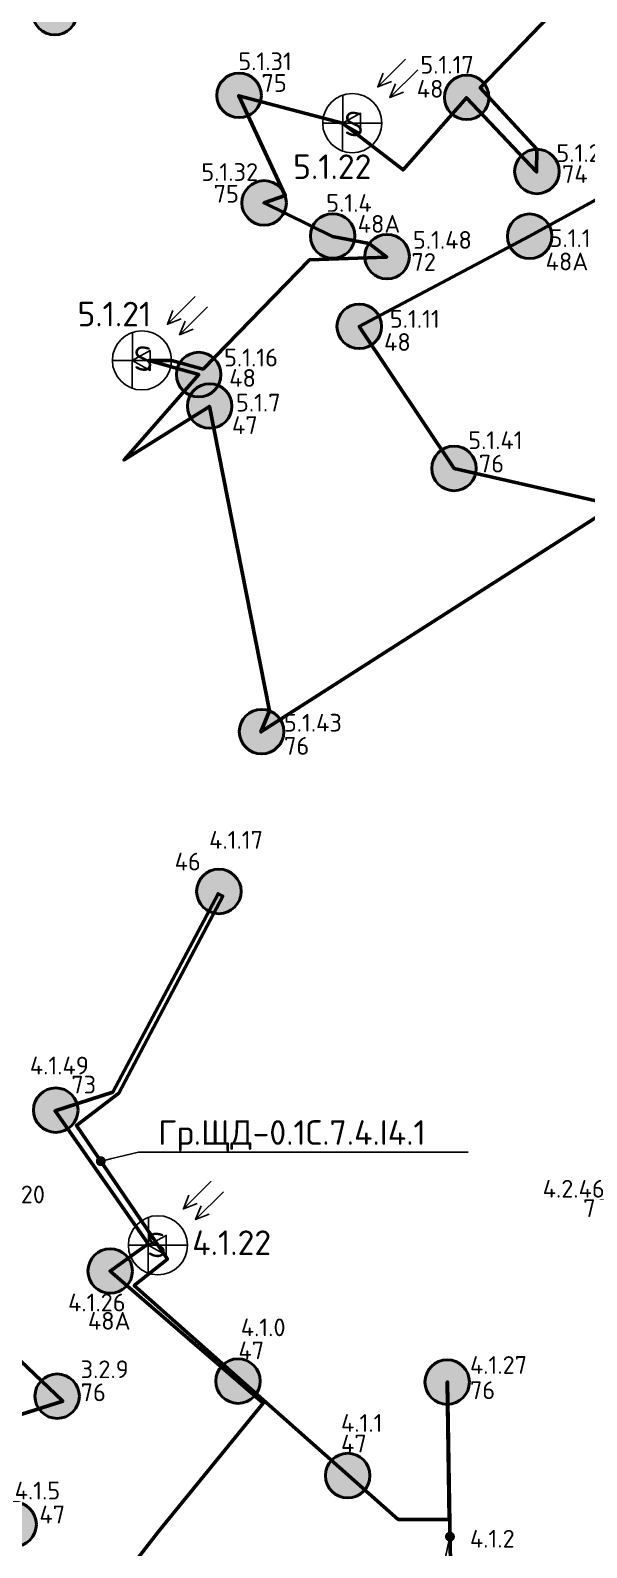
# Model space of a CAD drawing. Header units: millimetres. Extents: x -813692 to 807431, y 0 to 1813163.
# Drawn here: x 46294 to 51945, y 811229 to 826641 of the extents above; entities that cross this region are included whole.
import ezdxf
from ezdxf import colors
from ezdxf.entities.mleader import LeaderData, LeaderLine
from ezdxf.math import Vec2, Vec3

# ---------------------------------------------------------------- set-up
doc = ezdxf.new("R2010")
doc.units = ezdxf.units.MM
for name, color, linetype, lineweight in [('0_Авт.', 10, 'Continuous', 5), ('_Гр.ЩД-0.1С.7.4.I4.1', 6, 'Continuous', 50), ('_Гр.ЩД-0.1С.7.4.I4.2', 6, 'Continuous', 50), ('_Гр.ЩД-0.1С.7.4.I5.1', 6, 'Continuous', 50), ('_Гр.ЩД-0.1С.7.5.I3.2', 6, 'Continuous', 50), ('_освещение_dali', 3, 'Continuous', 50), ('A-ANNO-DIMS', 7, 'Continuous', 9), ('АР_монолит', 252, 'Continuous', 50)]:
    doc.layers.add(name, color=color, linetype=linetype, lineweight=lineweight)
for name, color, linetype, lineweight, true_color in [('DLX_LUM 1', 7, 'Continuous', 40, 0x130bf4), ('DLX_LUM 10', 7, 'Continuous', 40, 0x130bf4), ('DLX_LUM 14', 7, 'Continuous', 40, 0x130bf4), ('DLX_LUM 17', 7, 'Continuous', 40, 0x130bf4), ('DLX_LUM 18', 7, 'Continuous', 40, 0x130bf4), ('DLX_LUM 2', 7, 'Continuous', 40, 0x1b0ff0), ('DLX_LUM 5', 7, 'Continuous', 40, 0xfb3904), ('DLX_LUM 6', 7, 'Continuous', 40, 0x130bf4), ('DLX_LUM 9', 7, 'Continuous', 40, 0x130bf4)]:
    doc.layers.add(name, color=color, linetype=linetype, lineweight=lineweight, true_color=true_color)
doc.layers.add('Вставка', color=252, linetype='Continuous')
doc.styles.add('GOST 2.304', font='GOST Common.ttf')
doc.styles.add('ISOCPEUR', font='isocpeur.ttf')
doc.styles.add('TableTextStyle', font='isocpeur.ttf')
doc.linetypes.add('Truba', pattern='A,3e-05,[4,MSH_7,S=1,R=0,X=0,Y=0],-3.022072', length=3.022102)
doc.linetypes.add('Проводка в лотке', pattern='A,7.5,[130,ltypeshp.shx,S=0.5,R=0,X=0,Y=0],1,[130,ltypeshp.shx,S=1,R=90,X=0,Y=-0.5],1,[130,ltypeshp.shx,S=0.5,R=0,X=0,Y=0],7.5', length=17)
doc.dimstyles.new('М-200', dxfattribs={"dimtxt": 400, "dimasz": 160, "dimexe": 200, "dimexo": 400, "dimgap": 50, "dimtad": 1, "dimdec": 0, "dimzin": 0, "dimdsep": 46, "dimtxsty": 'GOST 2.304', "dimblk": 'ARCHTICK', "dimcen": 180, "dimdle": 200, "dimadec": 0, "dimazin": 0, "dimtfac": 1, "dimtdec": 0, "dimtmove": 1, "dimatfit": 0, "dimfxl": 1, "dimtolj": 1, "dimtzin": 0, "dimarcsym": 0})

# ---------------------------------------------------------------- blocks, each defined once
blk = doc.blocks.new('_ArchTick')
at = {"color": 0, "linetype": 'ByBlock', "const_width": 0.15}
blk.add_lwpolyline([(-0.5, -0.5), (0.5, 0.5)], dxfattribs=at)
blk = doc.blocks.new('*D38')
at = {"layer": 'A-ANNO-DIMS', "color": 0, "lineweight": -2, "transparency": 16777216}
blk.add_arc((-165704, -113309), 107894, 270, 326, dxfattribs=at)
at = {"layer": 'Defpoints', "color": 0, "lineweight": 30, "transparency": 16777216}
for p in [(-165704, -113309), (-165704, -113309), (-75741, -173990), (-131171, -215528), (-165704, -221903)]:
    blk.add_point(p, dxfattribs=at)
at = {"layer": 'A-ANNO-DIMS', "color": 0, "lineweight": -2, "transparency": 16777216, "xscale": 160, "yscale": 160, "zscale": 160}
for p, rotation in [((-76255, -173643), 55.99999895826774), ((-165704, -221203), 179.9999981265246)]:
    blk.add_blockref('_ArchTick', p, dxfattribs=dict(at, rotation=rotation))
at = {"layer": 'A-ANNO-DIMS', "color": 0, "transparency": 16777216, "insert": (-114300, -207822), "char_height": 400, "attachment_point": 5, "rotation": 28.5412, "style": 'GOST 2.304'}
blk.add_mtext('\\A1;56,0%%D', dxfattribs=at)
blk = doc.blocks.new('A$C85fa3c5e')
at = {"layer": '0_Авт.', "color": 6, "lineweight": 25, "ltscale": 100}
for points in [[(5.42, 6.5), (2.59, 3.68), (3.15, 5.07)], [(5.42, 6.5), (2.59, 3.68), (3.98, 4.24)], [(6.66, 5.43), (3.83, 2.6), (4.39, 3.99)], [(6.66, 5.43), (3.83, 2.6), (5.22, 3.16)], [(-0.97, 2.84), (-0.98, -2.84)], [(-3, 0), (3, 0)], [(-0.98, 0), (0.85, 1), (0.85, -0.01)], [(-0.98, 0), (0.84, -1.02), (0.85, -0.01)]]:
    blk.add_lwpolyline(points, dxfattribs=at)
blk.add_circle((0, 0), 3, dxfattribs=at)
blk = doc.blocks.new('DIC10')
at = {"lineweight": 0, "ltscale": 100, "style": 'TableTextStyle'}
for tag, p in [('80А', (5421, 6400, -497)), ('80А', (5175, 6272, -497)), ('80А', (4683, 6016, -497)), ('80А', (4929, 6144, -497)), ('80А', (4438, 5888, -497)), ('80А', (4192, 5760, -497)), ('80А', (3946, 5633, -497)), ('80', (5657, 4425, -497)), ('80', (5166, 4170, -497)), ('80', (5412, 4297, -497)), ('80', (4920, 4042, -497)), ('80', (4674, 3914, -497)), ('80', (4428, 3787, -497)), ('80', (4183, 3659, -497)), ('80', (5862, 2558, -497)), ('80', (5616, 2431, -497)), ('80', (5125, 2175, -497)), ('80', (5370, 2303, -497)), ('80', (4879, 2047, -497)), ('80', (4633, 1919, -497)), ('80', (4387, 1791, -497)), ('80', (7701, 950, -497)), ('80', (7455, 822, -497)), ('80', (7210, 694, -497)), ('80', (6964, 566, -497)), ('80', (6473, 309, -497)), ('80', (6718, 438, -497)), ('80', (6227, 181, -497))]:
    blk.add_attdef(tag, p, '', height=180, rotation=345, dxfattribs=at)
for tag, p, height in [('48', (10262, 172, -497), 180), ('71', (10371, -633, -497), 180), ('48', (9140, -775, -497), 180), ('76', (8863, -1843, -497), 180), ('76', (11335, -2409, -497), 180), ('48А', (9660, -2696, -497), 180), ('75', (6712, -2890, -497), 180), ('48', (4652, -3312, -497), 180), ('74', (2829, -3936, -497), 180), ('48', (4108, -3924, -497), 180), ('S', (8555, -4105), 250), ('73', (1370, -4258, -497), 180), ('73', (4940, -4752, -497), 180), ('48А', (6014, -4672, -497), 180), ('48А', (4539, -5655, -497), 180), ('47', (6775, -5601, -497), 180), ('75', (-123, -5758, -497), 180), ('72', (8563, -5740, -497), 180), ('48', (-1454, -6122, -497), 180), ('74', (-3258, -6305, -497), 180), ('72', (2552, -6232, -497), 180), ('72', (3111, -6786, -497), 180), ('48', (-2001, -6927, -497), 180), ('48А', (-134, -7684, -497), 180), ('S', (1941, -7695), 250), ('76', (-1264, -7858, -497), 180), ('48А', (-1860, -8913, -497), 180), ('47', (951, -8936, -497), 180)]:
    blk.add_attdef(tag, p, '', height=height, dxfattribs=at)
at = {"layer": '_освещение_dali', "color": 18, "true_color": 0x000000, "style": 'TableTextStyle'}
blk.add_text('76', height=180, dxfattribs=at).set_placement((11335, -2643, -497))
blk = doc.blocks.new('DIC20')
at = {"lineweight": 0, "ltscale": 100, "style": 'TableTextStyle'}
for tag, p, height in [('46', (-6410, 8188, -497), 180), ('73', (-8231, 5896, -497), 180), ('S', (-6582, 4062), 250), ('48А', (-7843, 3489, -497), 180), ('47', (-6088, 3237, -497), 180), ('47.2А', (12145, 3233), 180), ('76', (-3761, 2855, -497), 180), ('47', (-5070, 2266, -497), 180), ('47', (6554, 2093, -497), 180), ('47', (5663, 1762, -497), 180), ('47', (-8385, 1579, -497), 180), ('47', (-3761, 1090, -497), 180), ('73', (-7051, 900, -497), 180), ('47.2', (13667, 1035, -497), 180), ('46', (-334, 786, -497), 180), ('74', (-2555, 615, -497), 180), ('47.2', (10029, 693, -497), 180), ('73', (-8773, 487, -497), 180), ('75', (-10786, 285, -497), 180), ('47', (-7957, 148, -497), 180), ('46А', (-3769, -80, -497), 180), ('46', (-145, -161, -497), 180), ('46', (-2982, -585, -497), 180), ('71', (-1214, -587, -497), 180), ('47.2А', (8628, -595, -497), 180), ('72', (-8870, -831, -497), 180), ('47.2', (11449, -948, -497), 180), ('46А', (69, -1132, -497), 180), ('47', (-7372, -1333, -497), 180), ('74', (-5509, -1332, -497), 180), ('75', (-2799, -1654, -497), 180), ('46', (-1807, -1656, -497), 180), ('47.2А', (7124, -1763, -497), 180), ('46', (-1084, -2326, -497), 180), ('47.2', (10017, -2263, -497), 180), ('46', (543, -2362, -497), 180), ('46А', (-7031, -2525, -497), 180), ('47.2', (5629, -2919, -497), 180), ('75', (-5331, -3003, -497), 180), ('46', (-318, -2997, -497), 180), ('46', (-6827, -3421, -497), 180), ('47.2', (8477, -3458, -497), 180), ('46', (-6638, -4347, -497), 180), ('74', (-5588, -4447, -497), 180), ('S', (-2987, -4480), 250), ('47.2', (6949, -4641, -497), 180), ('47.2А', (2811, -5000, -497), 180), ('73', (-7408, -5235, -497), 180), ('47.2', (264, -6748, -497), 180), ('47.2', (4071, -6767, -497), 180), ('47.2', (-2350, -8420, -497), 180), ('47.2', (1463, -8557, -497), 180), ('47.2А', (-5005, -10000, -497), 180), ('47.2', (-1207, -10264, -497), 180), ('47.2', (-3926, -11883, -497), 180)]:
    blk.add_attdef(tag, p, '', height=height, dxfattribs=at)
at = {"layer": '_Гр.ЩД-0.1С.7.4.I4.1', "color": 18, "true_color": 0x000000, "style": 'TableTextStyle'}
for s, p in [('46', (-6760, 7968, -497)), ('73', (-7810, 5702, -497)), ('48А', (-7641, 3303, -497)), ('47', (-6112, 3003, -497)), ('76', (-3761, 2598, -497)), ('47', (-5070, 2056, -497)), ('47', (-8134, 1336, -497))]:
    blk.add_text(s, height=180, dxfattribs=at).set_placement(p)
blk = doc.blocks.new('DIC21')
at = {"lineweight": 0, "ltscale": 100, "style": 'TableTextStyle'}
for tag, p, height in [('47А', (1840, 4847, -497), 180), ('46', (404, 4673, -497), 180), ('45', (2768, 4497, -497), 180), ('47', (3677, 4204, -497), 180), ('72', (1837, 4091, -497), 180), ('47А', (5044, 3678, -497), 180), ('75', (457, 3373, -497), 180), ('46А', (1651, 3477, -497), 180), ('72', (3775, 3076, -497), 180), ('48', (6711, 3031, -497), 180), ('46', (1719, 2885, -497), 180), ('72', (-1555, 2366, -497), 180), ('72', (-545, 2439, -497), 180), ('72', (4854, 2131, -497), 180), ('46', (2045, 1927, -497), 180), ('72', (6127, 1426, -497), 180), ('46А', (2336, 1020, -497), 180), ('73', (3499, 905, -497), 180), ('72', (5433, 937, -497), 180), ('46', (-4055, 803, -497), 180), ('75', (-1464, 741, -497), 180), ('73', (1383, 598, -497), 180), ('46', (-5075, 377, -497), 180), ('46А', (-3052, 283, -497), 180), ('46', (2820, 26, -497), 180), ('71', (-4412, -117, -497), 180), ('46', (-2284, -209, -497), 180), ('73', (290, -331, -497), 180), ('74', (4290, -201, -497), 180), ('72', (-5962, -435, -497), 180), ('46', (-3895, -543, -497), 180), ('46', (-1212, -777, -497), 180), ('S', (1588, -807), 250), ('46', (2858, -882, -497), 180), ('46', (-3909, -1385, -497), 180), ('46А', (-344, -1287, -497), 180), ('74', (1950, -1518, -497), 180), ('72', (-5362, -1580, -497), 180), ('75', (-1665, -1719, -497), 180), ('46', (6, -1693, -497), 180), ('46А', (3188, -1834, -497), 180), ('75', (4441, -2066, -497), 180), ('46', (-3724, -2360, -497), 180), ('74', (-2459, -2455, -497), 180), ('46', (1348, -2342, -497), 180), ('73', (-4646, -2789, -497), 180), ('46А', (2221, -2722, -497), 180), ('46А', (-3564, -3200, -497), 180), ('72', (48, -3422, -497), 180), ('72', (1144, -3488, -497), 180), ('S', (-4908, -3922), 250), ('74', (-2086, -3927, -497), 180), ('72', (729, -4694, -497), 180), ('74', (-1259, -5761, -497), 180)]:
    blk.add_attdef(tag, p, '', height=height, dxfattribs=at)
at = {"layer": '_Гр.ЩД-0.1С.7.4.I4.2', "color": 18, "true_color": 0x000000, "style": 'TableTextStyle'}
blk.add_text('72', height=180, dxfattribs=at).set_placement((-5550, -632, -497))
blk = doc.blocks.new('DIC24')
at = {"layer": '_Гр.ЩД-0.1С.7.4.I5.1', "color": 18, "true_color": 0x000000, "style": 'TableTextStyle'}
for s, p in [('75', (-6448, -5124, -497)), ('48', (-4871, -5183, -497)), ('74', (-3396, -6049, -497)), ('75', (-6934, -6249, -497)), ('48А', (-5471, -6555, -497)), ('72', (-4925, -6942, -497)), ('48А', (-3562, -6937, -497)), ('48', (-5203, -7755, -497)), ('48', (-6776, -8120, -497)), ('47', (-6748, -8599, -497)), ('76', (-4240, -8990, -497)), ('76', (-6219, -11857, -497))]:
    blk.add_text(s, height=180, dxfattribs=at).set_placement(p)
at = {"layer": '_Гр.ЩД-0.1С.7.4.I5.1', "lineweight": 0, "ltscale": 100, "style": 'TableTextStyle'}
for tag, p, height in [('73', (-1024, 1817, -497), 180), ('73', (-1406, 469, -497), 180), ('48', (35, 329, -497), 180), ('46', (928, 321, -497), 180), ('76', (-2566, -248, -497), 180), ('48А', (-1671, -547, -497), 180), ('48', (-38, -933, -497), 180), ('74', (2326, -1025, -497), 180), ('73', (-4345, -1344, -497), 180), ('48', (-3328, -1403, -497), 180), ('71', (-811, -1293, -497), 180), ('74', (-1985, -1531, -497), 180), ('48А', (-1504, -2150, -497), 180), ('48', (-5140, -2317, -497), 180), ('75', (897, -2353, -497), 180), ('74', (2302, -2365, -497), 180), ('48', (3261, -2708, -497), 180), ('75', (-4079, -2830, -497), 180), ('74', (-125, -2855, -497), 180), ('S', (-3247, -3089), 250), ('48А', (-6880, -3185, -497), 180), ('48', (3846, -3485, -497), 180), ('75', (-4288, -3625, -497), 180), ('48А', (769, -3624, -497), 180), ('72', (-1729, -3854, -497), 180), ('72', (2451, -3940, -497), 180), ('48', (-8700, -4063, -497), 180), ('48', (-3275, -4223, -497), 180), ('72', (-1760, -4755, -497), 180), ('72', (1644, -4780, -497), 180), ('75', (-6683, -4903, -497), 180), ('48', (-4834, -4939, -497), 180), ('48', (-31, -4806, -497), 180), ('48А', (2857, -5112, -497), 180), ('48', (-1726, -5713, -497), 180), ('72', (1093, -5693, -497), 180), ('74', (-3452, -5836, -497), 180), ('75', (-7059, -6028, -497), 180), ('S', (-6127, -6009), 250), ('48А', (-5791, -6342, -497), 180), ('72', (-4910, -6718, -497), 180), ('48А', (-3522, -6700, -497), 180), ('75', (-1459, -6778, -497), 180), ('S', (-8317, -7506), 250), ('48', (-5144, -7520, -497), 180), ('48', (-6828, -7913, -497), 180), ('47', (-6707, -8371, -497), 180), ('76', (-4348, -8752, -497), 180), ('75', (-2587, -9294, -497), 180), ('76', (-6221, -11622), 180)]:
    blk.add_attdef(tag, p, '', height=height, dxfattribs=at)
blk = doc.blocks.new('_Dot')
at = {"color": 0, "linetype": 'ByBlock', "lineweight": -2}
blk.add_line((-0.5, 0), (-1, 0), dxfattribs=at)
at = {"color": 0, "linetype": 'ByBlock', "const_width": 0.5}
blk.add_lwpolyline([(-0.25, 0, 1), (0.25, 0, 1)], format="xyb", close=True, dxfattribs=at)
blk = doc.blocks.new('A$Cab2378fa')
at = {"lineweight": 25}
h = blk.add_hatch(color=256, dxfattribs=at)
h.paths.add_polyline_path([(162, -157, 0.442338), (148, 178), (0, 0)])
h.paths.add_polyline_path([(-142, -170), (0, 0), (-163, 158, 0.430096)])
at = {"lineweight": 25, "true_color": 0xfff5f5}
h = blk.add_hatch(color=7, dxfattribs=at)
h.dxf.hatch_style = 1
h.paths.add_polyline_path([(0, 0), (-142, -170, 0.174923), (3, -222, 0.197808), (162, -157)])
h.paths.add_polyline_path([(-163, 158), (0, 0), (148, 178, 0.175398), (3, 230, 0.209014)])
blk.add_circle((3, 4), 226)
blk = doc.blocks.new('Оси200')
at = {"layer": 'A-ANNO-DIMS'}
dim = blk.add_angular_dim_2l(base=(-131171, -215527.9), line1=((-165703.8, -113309.3), (-75741.3, -173989.8)), line2=((-165703.8, -113309.3), (-165703.8, -221903.3)), text='56,0%%D', dimstyle='М-200', override={"dimadec": 2, "dimtmove": 2}, dxfattribs=at)
dim.commit()
dim.dimension.update_dxf_attribs({"geometry": '*D38', "text_midpoint": (-114299.5, -207822), "dimtype": 130})
blk = doc.blocks.new('A$C6724712c')
at = {"layer": 'A-ANNO-DIMS', "color": 18, "lineweight": 0, "true_color": 0x000000}
blk.add_blockref('Оси200', (433047.4, 279674.7), dxfattribs=at)

msp = doc.modelspace()

# ---------------------------------------------------------------- block references
at = {"layer": 'Вставка', "linetype": 'Truba', "lineweight": 30, "ltscale": 100}
msp.add_blockref('A$C6724712c', (-266052.4, 717506.5), dxfattribs=at)

# ---------------------------------------------------------------- next in the draw order: linework, layer by layer
at = {"layer": '_Гр.ЩД-0.1С.7.4.I4.1', "ltscale": 100}
msp.add_lwpolyline([(47225.3, 810913.6), (47597.4, 811393.9), (48659.8, 812695.6), (47105.1, 814039), (47492.3, 814314.1), (46545.6, 815665.2), (47131, 815857.1), (48201.6, 817870.6), (48247.9, 817846.7), (47192.9, 815846.6), (46762.3, 815518.5), (47686, 814159.6), (47349.3, 813890.8), (50028.7, 811516.6), (50546.9, 811516.6), (50528.3, 812910.8), (50532.1, 812910.4), (50560.5, 811063.5)], dxfattribs=at)
at = {"layer": '_Гр.ЩД-0.1С.7.4.I5.1', "ltscale": 100}
for points in [[(52055.5, 821703.8), (48636.9, 819514.1), (48722.4, 819730), (48113.3, 822820.5), (47246.8, 822276.9), (48004.3, 823144.4), (47499.3, 823288.3), (47727.4, 823288.3), (48050.3, 823200.2), (49129.9, 824310.1), (49915.2, 824338.7), (49736.1, 824477), (49362.3, 824548.2), (48668.9, 824888.3), (48882.7, 824962.3), (48411.6, 825976.2), (49466, 825698.5), (50079.5, 825223.2), (50723.3, 825955.8), (51436.5, 825203.5), (51439.5, 825433.7), (50864.8, 826056), (51825.7, 827059.7)], [(52885.2, 825384.5), (51365.9, 824549.5), (49635.1, 823634), (50598, 822191), (52247.9, 821814.2)]]:
    msp.add_lwpolyline(points, dxfattribs=at)
at = {"layer": '_Гр.ЩД-0.1С.7.5.I3.2', "ltscale": 100}
msp.add_lwpolyline([(45693.6, 813601), (46622.8, 812715.6), (45851.9, 812473.4)], dxfattribs=at)

# ---------------------------------------------------------------- next in the draw order: block references
at = {"layer": '0_Авт.', "color": 3, "linetype": 'Проводка в лотке', "ltscale": 100, "xscale": 100, "yscale": 100, "zscale": 100}
for p in [(49563.7, 825698.4), (47427.4, 823288.3), (47589.9, 814301)]:
    msp.add_blockref('A$C85fa3c5e', p, dxfattribs=at)
at = {"layer": '_Гр.ЩД-0.1С.7.4.I4.1', "color": 3, "lineweight": 0}
ref = msp.add_blockref('DIC20', (54520, 810140), dxfattribs=at)
ref.add_attrib('S', '4.1.22', (47938.4, 814201.5), dxfattribs={"layer": '0', "lineweight": 0, "ltscale": 100, "height": 250, "style": 'TableTextStyle'})
ref.add_attrib('48А', '4.1.26', (46677.3, 813629.1, -497), dxfattribs={"layer": '0', "lineweight": 0, "ltscale": 100, "height": 180, "style": 'TableTextStyle'})
ref.add_attrib('47', '4.1.0', (48432, 813376.8, -497), dxfattribs={"layer": '0', "lineweight": 0, "ltscale": 100, "height": 180, "style": 'TableTextStyle'})
ref.add_attrib('47', '4.1.1', (49449.7, 812405.6, -497), dxfattribs={"layer": '0', "lineweight": 0, "ltscale": 100, "height": 180, "style": 'TableTextStyle'})
ref.add_attrib('47', '4.1.2', (50759.4, 811230.1, -497), dxfattribs={"layer": '0', "lineweight": 0, "ltscale": 100, "height": 180, "style": 'TableTextStyle'})
ref.add_attrib('47', '4.1.5', (46135.2, 811718.6, -497), dxfattribs={"layer": '0', "lineweight": 0, "ltscale": 100, "height": 180, "style": 'TableTextStyle'})
ref.add_attrib('46', '4.1.17', (48110.2, 818328, -497), dxfattribs={"layer": '0', "lineweight": 0, "ltscale": 100, "height": 180, "style": 'TableTextStyle'})
ref.add_attrib('76', '4.1.27', (50759.4, 812994.6, -497), dxfattribs={"layer": '0', "lineweight": 0, "ltscale": 100, "height": 180, "style": 'TableTextStyle'})
ref.add_attrib('73', '4.1.49', (46289.3, 816036.2, -497), dxfattribs={"layer": '0', "lineweight": 0, "ltscale": 100, "height": 180, "style": 'TableTextStyle'})
at = {"layer": '_Гр.ЩД-0.1С.7.4.I4.2', "color": 3, "lineweight": 0}
ref = msp.add_blockref('DIC21', (57460, 815220), dxfattribs=at)
ref.add_attrib('72', '4.2.46', (51498.3, 814784.7, -497), dxfattribs={"layer": '0', "lineweight": 0, "ltscale": 100, "height": 180, "style": 'TableTextStyle'})
at = {"layer": '_Гр.ЩД-0.1С.7.4.I5.1', "lineweight": 0}
ref = msp.add_blockref('DIC24', (55090, 831140), dxfattribs=at)
ref.add_attrib('S', '5.1.21', (46772.7, 823634.1), dxfattribs={"lineweight": 0, "ltscale": 100, "height": 250, "style": 'TableTextStyle'})
ref.add_attrib('S', '5.1.22', (48963, 825131), dxfattribs={"lineweight": 0, "ltscale": 100, "height": 250, "style": 'TableTextStyle'})
ref.add_attrib('74', '5.1.28', (51637.6, 825304.4, -497), dxfattribs={"lineweight": 0, "ltscale": 100, "height": 180, "style": 'TableTextStyle'})
ref.add_attrib('48', '5.1.11', (49945.6, 823619.9, -497), dxfattribs={"lineweight": 0, "ltscale": 100, "height": 180, "style": 'TableTextStyle'})
ref.add_attrib('48', '5.1.16', (48261.7, 823227.4, -497), dxfattribs={"lineweight": 0, "ltscale": 100, "height": 180, "style": 'TableTextStyle'})
ref.add_attrib('48', '5.1.17', (50255.6, 826201.5, -497), dxfattribs={"lineweight": 0, "ltscale": 100, "height": 180, "style": 'TableTextStyle'})
ref.add_attrib('48А', '5.1.1', (51568.1, 824440, -497), dxfattribs={"lineweight": 0, "ltscale": 100, "height": 180, "style": 'TableTextStyle'})
ref.add_attrib('48А', '5.1.4', (49299.2, 824797.6, -497), dxfattribs={"lineweight": 0, "ltscale": 100, "height": 180, "style": 'TableTextStyle'})
ref.add_attrib('47', '5.1.7', (48382.7, 822769.3, -497), dxfattribs={"lineweight": 0, "ltscale": 100, "height": 180, "style": 'TableTextStyle'})
ref.add_attrib('76', '5.1.41', (50741.8, 822387.6, -497), dxfattribs={"lineweight": 0, "ltscale": 100, "height": 180, "style": 'TableTextStyle'})
ref.add_attrib('76', '5.1.43', (48869.3, 819518.1), dxfattribs={"lineweight": 0, "ltscale": 100, "height": 180, "style": 'TableTextStyle'})
ref.add_attrib('72', '5.1.48', (50180.1, 824422.2, -497), dxfattribs={"lineweight": 0, "ltscale": 100, "height": 180, "style": 'TableTextStyle'})
ref.add_attrib('75', '5.1.31', (48406.8, 826236.6, -497), dxfattribs={"lineweight": 0, "ltscale": 100, "height": 180, "style": 'TableTextStyle'})
ref.add_attrib('75', '5.1.32', (48031.3, 825111.8, -497), dxfattribs={"lineweight": 0, "ltscale": 100, "height": 180, "style": 'TableTextStyle'})
at = {"layer": '_Гр.ЩД-0.1С.7.5.I3.2', "lineweight": 0}
ref = msp.add_blockref('DIC10', (35470, 815360), dxfattribs=at)
ref.add_attrib('76', '3.2.9', (46805.4, 812950.8, -497), dxfattribs={"layer": '0', "lineweight": 0, "ltscale": 100, "height": 180, "style": 'TableTextStyle'})
ref.add_attrib('71', '3.2.20', (45841.3, 814726.8, -497), dxfattribs={"layer": '0', "lineweight": 0, "ltscale": 100, "height": 180, "style": 'TableTextStyle'})
at = {"layer": 'DLX_LUM 1', "ltscale": 100}
msp.add_blockref('A$Cab2378fa', (51436.5, 825203.5), dxfattribs=at)
at = {"layer": 'DLX_LUM 10', "ltscale": 100}
for p in [(50595, 822187.1), (48640, 819514.1), (50525.3, 812906.9), (46563.8, 812763.7)]:
    msp.add_blockref('A$Cab2378fa', p, dxfattribs=at)
at = {"layer": 'DLX_LUM 14', "ltscale": 100}
msp.add_blockref('A$Cab2378fa', (49915.2, 824338.7), dxfattribs=at)
at = {"layer": 'DLX_LUM 17', "ltscale": 100}
msp.add_blockref('A$Cab2378fa', (46549.5, 815669.2), dxfattribs=at)
at = {"layer": 'DLX_LUM 18', "ltscale": 100}
for p in [(48411.6, 825976.2), (48665.9, 824884.4)]:
    msp.add_blockref('A$Cab2378fa', p, dxfattribs=at)
at = {"layer": 'DLX_LUM 2', "ltscale": 100}
for p in [(46540.1, 826816.3), (50723.3, 825955.8), (49632.1, 823630.1), (48001.3, 823140.5)]:
    msp.add_blockref('A$Cab2378fa', p, dxfattribs=at)
at = {"layer": 'DLX_LUM 5', "ltscale": 100}
for p in [(49362.3, 824548.2), (51362.9, 824545.6), (47102.2, 814035.1)]:
    msp.add_blockref('A$Cab2378fa', p, dxfattribs=at)
at = {"layer": 'DLX_LUM 6', "ltscale": 100}
for p in [(48113.3, 822820.5), (48400.9, 812916.7), (49514.7, 811957.3), (46126.6, 811461.1)]:
    msp.add_blockref('A$Cab2378fa', p, dxfattribs=at)
at = {"layer": 'DLX_LUM 9', "ltscale": 100}
msp.add_blockref('A$Cab2378fa', (48206.3, 817890.6), dxfattribs=at)

# ---------------------------------------------------------------- next in the draw order: texts
at = {"layer": 'Defpoints', "color": 254, "true_color": 0xeeb4ce, "style": 'TableTextStyle'}
for p in [(49482.2, 825564.9), (47343.1, 823181.6)]:
    msp.add_text('S', height=250, dxfattribs=at).set_placement(p)
at = {"layer": 'Defpoints', "color": 133, "true_color": 0x8bcad4, "style": 'TableTextStyle'}
msp.add_text('S', height=250, dxfattribs=at).set_placement((47479.9, 814178.9))

# ---------------------------------------------------------------- next in the draw order: leaders
at = {"layer": '_Гр.ЩД-0.1С.7.4.I4.1'}
ml = msp.add_multileader_mtext('Standard', dxfattribs=at)
ml.set_content('Гр.ЩД-0.1С.7.4.I4.1', color=256, style='ISOCPEUR')
ml.set_leader_properties()
ml.set_arrow_properties(name='DOT')
ml.build(insert=Vec2(0, 0))
ml.multileader.update_dxf_attribs({"has_dogleg": 0, "text_left_attachment_type": 6, "text_right_attachment_type": 6, "arrow_head_size": 100})
ctx = ml.context
ctx.base_point, ctx.char_height, ctx.arrow_head_size, ctx.landing_gap_size, ctx.plane_origin = Vec3(47393.2, 815246), 250, 100, 200, Vec3(134693.4, 945728.8)
ctx.left_attachment, ctx.right_attachment = 6, 6
notes = []
notes.append((ctx, [(0, (1, 1, 0), (47385.2, 815246), (1, 0), 8, [(1, [(47009.8, 815154.4)], 0, [])])]))
ctx.mtext.insert, ctx.mtext.flow_direction = Vec3(47593.2, 815571), 5
ml = msp.add_multileader_mtext('Standard', dxfattribs=at)
ml.set_content('Гр.ЩД-0.1С.7.4.I4.1', color=256, style='ISOCPEUR')
ml.set_leader_properties()
ml.set_arrow_properties(name='DOT')
ml.build(insert=Vec2(0, 0))
ml.multileader.update_dxf_attribs({"has_dogleg": 0, "text_left_attachment_type": 6, "text_right_attachment_type": 6, "arrow_head_size": 100})
ctx = ml.context
ctx.base_point, ctx.char_height, ctx.arrow_head_size, ctx.landing_gap_size, ctx.plane_origin = Vec3(47166.7, 809885.5), 250, 100, 200, Vec3(134466.8, 940368.3)
ctx.left_attachment, ctx.right_attachment = 6, 6
notes.append((ctx, [(1, (1, 1, 0), (50249.7, 809885.5), (-1, 0), 8, [(1, [(50556.3, 811341)], 0, [])])]))
ctx.mtext.insert, ctx.mtext.flow_direction = Vec3(47366.7, 810210.5), 5
for ctx, leaders in notes:
    for number, flags, end, landing, length, lines in leaders:
        leader = LeaderData()
        leader.index, (leader.has_last_leader_line, leader.has_dogleg_vector, leader.attachment_direction) = number, flags
        leader.last_leader_point, leader.dogleg_vector, leader.dogleg_length = Vec3(end), Vec3(landing), length
        for number, points, colour, breaks in lines:
            line = LeaderLine()
            line.index, line.vertices, line.color, line.breaks = number, Vec3.list(points), colors.encode_raw_color(colour), breaks
            leader.lines.append(line)
        ctx.leaders.append(leader)

doc.saveas('drawing.dxf')
